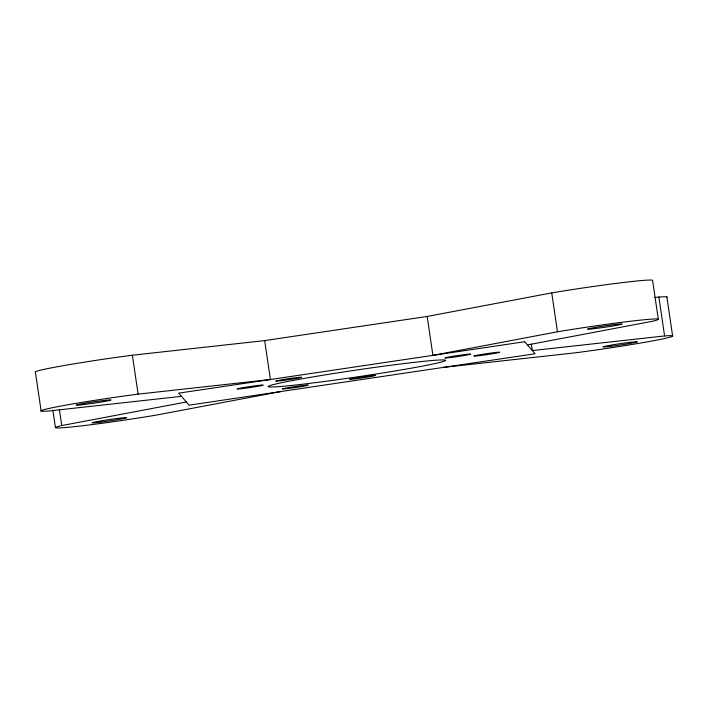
<?xml version="1.0" encoding="UTF-8"?>
<svg xmlns="http://www.w3.org/2000/svg" width="708" height="708" viewBox="0 0 708 708"><rect width="100%" height="100%" fill="white"/><g stroke="black" fill="none" stroke-linecap="round" stroke-linejoin="round"><path stroke-width="1.06" d="M41.144 411.074L35.4 372.16A69.136 2.655 -8.4 0 1 132.369 355.221L264.668 340.601L427.163 316.449L551.736 292.9A69.136 2.655 -8.4 0 1 652.581 280.439L658.325 319.343M59.366 409.339L61.764 425.552L186.328 401.994M527.416 344.92L651.988 321.361A69.136 2.655 -8.4 0 0 636.828 320.512A69.136 2.655 -8.4 0 0 557.479 331.804L432.915 355.363L427.163 316.449M280.837 391.551L156.264 415.1A69.136 2.655 -8.4 0 1 76.915 426.393A69.136 2.655 -8.4 0 1 61.764 425.552M654.493 297.519L658.865 297.041A69.136 2.655 -8.4 0 1 666.485 297.537M181.434 396.338L49.135 410.959A69.136 2.655 -8.4 0 1 59.534 406.312A69.136 2.655 -8.4 0 1 138.113 394.135L270.421 379.515L264.668 340.601M658.865 297.041L664.608 335.946L532.31 350.575L531.354 344.088M443.332 367.399L575.631 352.779A69.136 2.655 -8.4 0 0 654.21 340.592A69.136 2.655 -8.4 0 0 664.608 335.946M666.856 296.926L672.6 335.84M551.736 292.9L557.479 331.804M132.369 355.221L138.113 394.135M52.87 410.268L55.419 427.561M293.537 380.355L289.607 381.108A89.659 3.443 -8.4 0 0 294.776 385.099L299.05 384.621A89.659 3.443 -8.4 0 0 420.207 366.549L424.136 365.806A89.659 3.443 -8.4 0 0 418.968 361.815L414.693 362.292A89.659 3.443 -8.4 0 0 293.537 380.355M524.655 341.725L178.673 393.152L189.098 405.18L535.071 353.761L524.655 341.725M281.899 380.612A13.125 0.504 -8.4 0 0 301.546 377.284A13.125 0.504 -8.4 0 0 282.253 379.683A13.125 0.504 -8.4 0 0 281.899 380.612M355.708 378.753A13.125 0.504 -8.4 0 0 375.55 375.417A13.125 0.504 -8.4 0 0 356.46 377.762A13.125 0.504 -8.4 0 0 355.708 378.753M450.881 357.487A13.125 0.504 -8.4 0 0 470.723 354.142A13.125 0.504 -8.4 0 0 451.633 356.496A13.125 0.504 -8.4 0 0 450.881 357.487M243.437 388.462A13.125 0.504 -8.4 0 0 263.27 385.117A13.125 0.504 -8.4 0 0 244.189 387.462A13.125 0.504 -8.4 0 0 243.437 388.462M288.678 388.435A13.125 0.504 -8.4 0 0 308.316 385.108A13.125 0.504 -8.4 0 0 289.032 387.497A13.125 0.504 -8.4 0 0 288.678 388.435M480.042 355.575A13.125 0.504 -8.4 0 0 499.689 352.257A13.125 0.504 -8.4 0 0 480.396 354.646A13.125 0.504 -8.4 0 0 480.042 355.575M100.297 422.172A17.496 0.673 -8.4 0 0 126.767 417.711A17.496 0.673 -8.4 0 0 101.35 420.835A17.496 0.673 -8.4 0 0 100.297 422.172M84.447 404.48A17.496 0.673 -8.4 0 0 110.917 400.02A17.496 0.673 -8.4 0 0 85.5 403.144A17.496 0.673 -8.4 0 0 84.447 404.48M595.552 328.512A17.496 0.673 -8.4 0 0 622.031 324.06A17.496 0.673 -8.4 0 0 596.614 327.185A17.496 0.673 -8.4 0 0 595.552 328.512M610.942 346.292A17.496 0.673 -8.4 0 0 637.421 341.84A17.496 0.673 -8.4 0 0 612.004 344.964A17.496 0.673 -8.4 0 0 610.942 346.292"/></g></svg>
